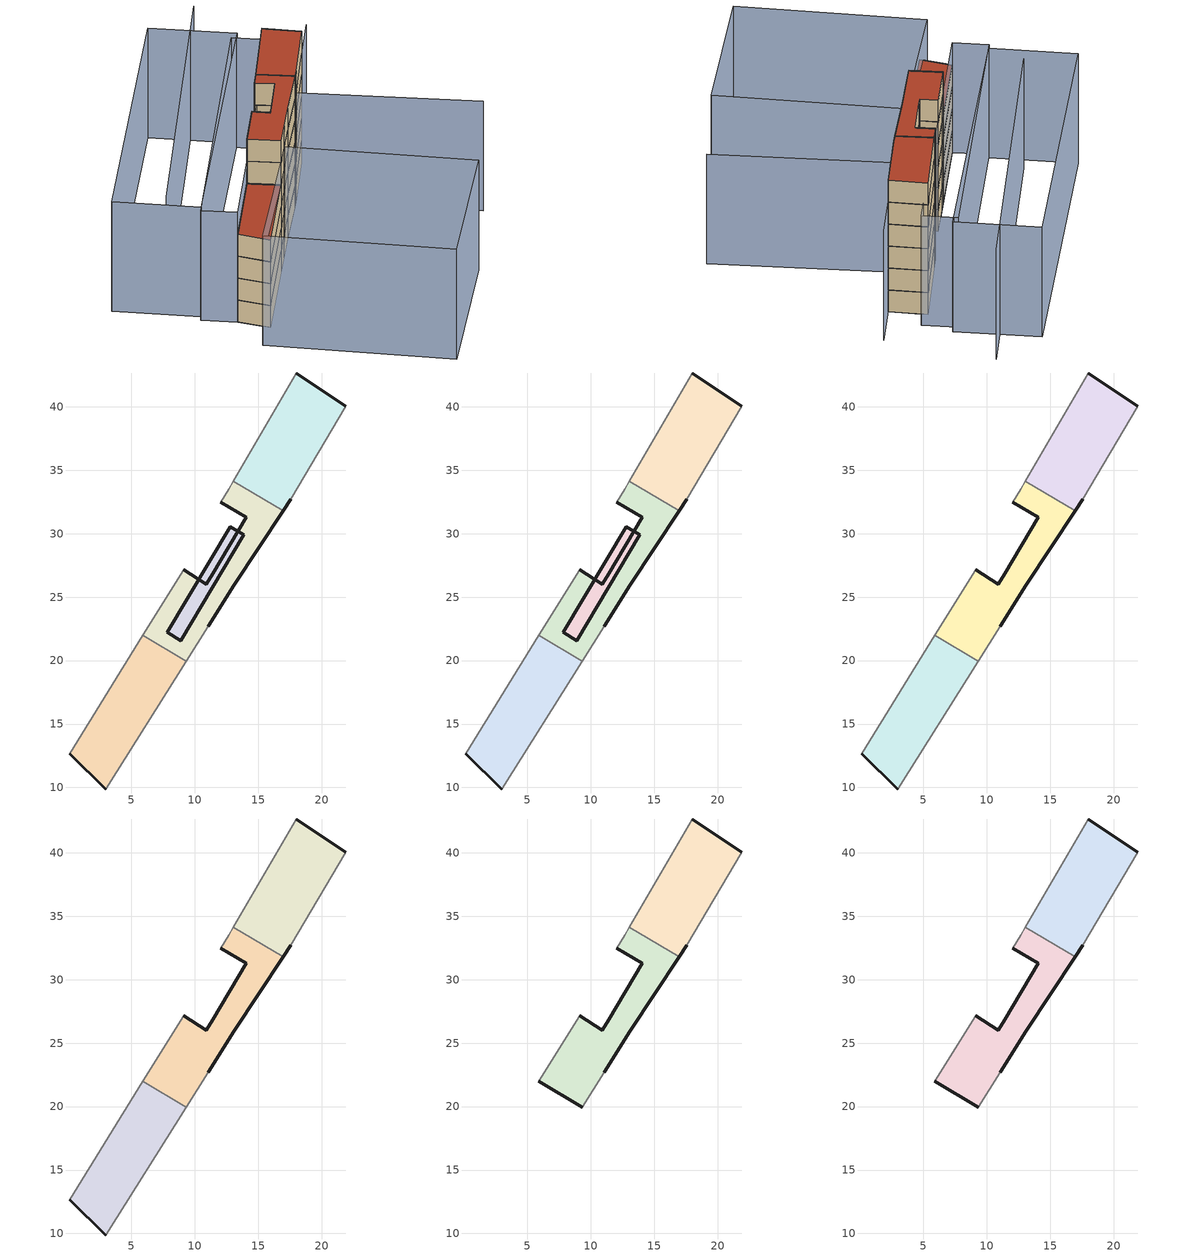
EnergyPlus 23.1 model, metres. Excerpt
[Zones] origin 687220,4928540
e83cf6e7be845eeb_F0_dwelling_0
 floor ground (EU_floor_Construction): 17.56,32.72 21.93,40.07 18.02,42.67 13.06,34.16 16.97,31.83 z0
 wall outside (EU_wall_Construction): 17.56,32.72 16.97,31.83 / 18.02,42.67 21.93,40.07 z0:3
 wall adiabatic (EU_wall_Construction): 21.93,40.07 17.56,32.72 / 13.06,34.16 18.02,42.67 z0:3
 wall to e83cf6e7be845eeb_F0_dwelling_1 (EU_wall_Construction): 16.97,31.83 13.06,34.16 z0:3
e83cf6e7be845eeb_F0_dwelling_1
 floor ground (EU_floor_Construction): 11.07,22.7 13.12,25.97 16.97,31.83 13.06,34.16 12.68,33.5 12.07,32.49 14.07,31.29 11.43,26.87 10.93,26.04 9.12,27.17 5.92,22.01 9.35,19.96 z0
 wall outside (EU_wall_Construction): 16.97,31.83 13.12,25.97 11.07,22.7 / 9.12,27.17 10.93,26.04 11.43,26.87 14.07,31.29 12.07,32.49 z0:3
 wall adiabatic (EU_wall_Construction): 12.07,32.49 12.68,33.5 13.06,34.16 / 11.07,22.7 9.35,19.96 / 5.92,22.01 9.12,27.17 z0:3
 wall to e83cf6e7be845eeb_F0_dwelling_2 (EU_wall_Construction): 9.35,19.96 5.92,22.01 z0:3
e83cf6e7be845eeb_F0_dwelling_2
 floor ground (EU_floor_Construction): 2.99,9.88 9.35,19.96 5.92,22.01 0.13,12.66 z0
 wall outside (EU_wall_Construction): 2.99,9.88 0.13,12.66 z0:3
 wall adiabatic (EU_wall_Construction): 0.13,12.66 5.92,22.01 / 9.35,19.96 2.99,9.88 z0:3
e83cf6e7be845eeb_F4_circulation
 floor ground (EU_floor_Construction): 8.92,21.57 13.89,29.91 12.8,30.56 7.83,22.22 z0
 wall outside (EU_wall_Construction): 12.8,30.56 13.89,29.91 8.92,21.57 7.83,22.22 12.8,30.56 z0:3
e83cf6e7be845eeb_F1_dwelling_0
 floor to e83cf6e7be845eeb_F0_dwelling_0 (EU_floor_Construction): 17.56,32.72 21.93,40.07 18.02,42.67 13.06,34.16 16.97,31.83 z3
 wall outside (EU_wall_Construction): 17.56,32.72 16.97,31.83 / 18.02,42.67 21.93,40.07 z3:6
 wall adiabatic (EU_wall_Construction): 21.93,40.07 17.56,32.72 / 13.06,34.16 18.02,42.67 z3:6
 wall to e83cf6e7be845eeb_F1_dwelling_1 (EU_wall_Construction): 16.97,31.83 13.06,34.16 z3:6
e83cf6e7be845eeb_F1_dwelling_1
 floor to e83cf6e7be845eeb_F0_dwelling_1 (EU_floor_Construction): 11.07,22.7 13.12,25.97 16.97,31.83 13.06,34.16 12.68,33.5 12.07,32.49 14.07,31.29 11.43,26.87 10.93,26.04 9.12,27.17 5.92,22.01 9.35,19.96 z3
 wall outside (EU_wall_Construction): 16.97,31.83 13.12,25.97 11.07,22.7 / 9.12,27.17 10.93,26.04 11.43,26.87 14.07,31.29 12.07,32.49 z3:6
 wall adiabatic (EU_wall_Construction): 12.07,32.49 12.68,33.5 13.06,34.16 / 11.07,22.7 9.35,19.96 / 5.92,22.01 9.12,27.17 z3:6
 wall to e83cf6e7be845eeb_F1_dwelling_2 (EU_wall_Construction): 9.35,19.96 5.92,22.01 z3:6
e83cf6e7be845eeb_F1_dwelling_2
 floor to e83cf6e7be845eeb_F0_dwelling_2 (EU_floor_Construction): 2.99,9.88 9.35,19.96 5.92,22.01 0.13,12.66 z3
 wall outside (EU_wall_Construction): 2.99,9.88 0.13,12.66 z3:6
 wall adiabatic (EU_wall_Construction): 0.13,12.66 5.92,22.01 / 9.35,19.96 2.99,9.88 z3:6
e83cf6e7be845eeb_F5_circulation
 floor to e83cf6e7be845eeb_F4_circulation (EU_floor_Construction): 8.92,21.57 13.89,29.91 12.8,30.56 7.83,22.22 z3
 wall outside (EU_wall_Construction): 12.8,30.56 13.89,29.91 8.92,21.57 7.83,22.22 12.8,30.56 z3:6
 roof outside (EU_roof_Construction): 13.89,29.91 8.92,21.57 7.83,22.22 12.8,30.56 z6
e83cf6e7be845eeb_F2_dwelling_0
 floor to e83cf6e7be845eeb_F1_dwelling_0 (EU_floor_Construction): 17.56,32.72 21.93,40.07 18.02,42.67 13.06,34.16 16.97,31.83 z6
 wall outside (EU_wall_Construction): 17.56,32.72 16.97,31.83 / 18.02,42.67 21.93,40.07 z6:9
 wall adiabatic (EU_wall_Construction): 21.93,40.07 17.56,32.72 / 13.06,34.16 18.02,42.67 z6:9
 wall to e83cf6e7be845eeb_F2_dwelling_1 (EU_wall_Construction): 16.97,31.83 13.06,34.16 z6:9
e83cf6e7be845eeb_F2_dwelling_1
 floor to e83cf6e7be845eeb_F1_dwelling_1 (EU_floor_Construction): 11.07,22.7 13.12,25.97 16.97,31.83 13.06,34.16 12.68,33.5 12.07,32.49 14.07,31.29 11.43,26.87 10.93,26.04 9.12,27.17 5.92,22.01 9.35,19.96 z6
 wall outside (EU_wall_Construction): 16.97,31.83 13.12,25.97 11.07,22.7 / 9.12,27.17 10.93,26.04 11.43,26.87 14.07,31.29 12.07,32.49 z6:9
 wall adiabatic (EU_wall_Construction): 12.07,32.49 12.68,33.5 13.06,34.16 / 11.07,22.7 9.35,19.96 / 5.92,22.01 9.12,27.17 z6:9
 wall to e83cf6e7be845eeb_F2_dwelling_2 (EU_wall_Construction): 9.35,19.96 5.92,22.01 z6:9
e83cf6e7be845eeb_F2_dwelling_2
 floor to e83cf6e7be845eeb_F1_dwelling_2 (EU_floor_Construction): 2.99,9.88 9.35,19.96 5.92,22.01 0.13,12.66 z6
 wall outside (EU_wall_Construction): 2.99,9.88 0.13,12.66 z6:9
 wall adiabatic (EU_wall_Construction): 0.13,12.66 5.92,22.01 / 9.35,19.96 2.99,9.88 z6:9
e83cf6e7be845eeb_F3_dwelling_0
 floor to e83cf6e7be845eeb_F2_dwelling_0 (EU_floor_Construction): 17.56,32.72 21.93,40.07 18.02,42.67 13.06,34.16 16.97,31.83 z9
 wall outside (EU_wall_Construction): 17.56,32.72 16.97,31.83 / 18.02,42.67 21.93,40.07 z9:12
 wall adiabatic (EU_wall_Construction): 21.93,40.07 17.56,32.72 / 13.06,34.16 18.02,42.67 z9:12
 wall to e83cf6e7be845eeb_F3_dwelling_1 (EU_wall_Construction): 16.97,31.83 13.06,34.16 z9:12
e83cf6e7be845eeb_F3_dwelling_1
 floor to e83cf6e7be845eeb_F2_dwelling_1 (EU_floor_Construction): 11.07,22.7 13.12,25.97 16.97,31.83 13.06,34.16 12.68,33.5 12.07,32.49 14.07,31.29 11.43,26.87 10.93,26.04 9.12,27.17 5.92,22.01 9.35,19.96 z9
 wall outside (EU_wall_Construction): 16.97,31.83 13.12,25.97 11.07,22.7 / 9.12,27.17 10.93,26.04 11.43,26.87 14.07,31.29 12.07,32.49 z9:12
 wall adiabatic (EU_wall_Construction): 12.07,32.49 12.68,33.5 13.06,34.16 / 11.07,22.7 9.35,19.96 / 5.92,22.01 9.12,27.17 z9:12
 wall to e83cf6e7be845eeb_F3_dwelling_2 (EU_wall_Construction): 9.35,19.96 5.92,22.01 z9:12
e83cf6e7be845eeb_F3_dwelling_2
 floor to e83cf6e7be845eeb_F2_dwelling_2 (EU_floor_Construction): 2.99,9.88 9.35,19.96 5.92,22.01 0.13,12.66 z9
 wall outside (EU_wall_Construction): 2.99,9.88 0.13,12.66 z9:12
 wall adiabatic (EU_wall_Construction): 0.13,12.66 5.92,22.01 / 9.35,19.96 2.99,9.88 z9:12
 roof outside (EU_roof_Construction): 9.35,19.96 2.99,9.88 0.13,12.66 5.92,22.01 z12
e83cf6e7be845eeb_F4_dwelling_0
 floor to e83cf6e7be845eeb_F3_dwelling_0 (EU_floor_Construction): 17.56,32.72 21.93,40.07 18.02,42.67 13.06,34.16 16.97,31.83 z12
 wall outside (EU_wall_Construction): 17.56,32.72 16.97,31.83 / 18.02,42.67 21.93,40.07 z12:15
 wall adiabatic (EU_wall_Construction): 21.93,40.07 17.56,32.72 / 13.06,34.16 18.02,42.67 z12:15
 wall to e83cf6e7be845eeb_F4_dwelling_1 (EU_wall_Construction): 16.97,31.83 13.06,34.16 z12:15
e83cf6e7be845eeb_F4_dwelling_1
 floor to e83cf6e7be845eeb_F3_dwelling_1 (EU_floor_Construction): 11.07,22.7 13.12,25.97 16.97,31.83 13.06,34.16 12.68,33.5 12.07,32.49 14.07,31.29 11.43,26.87 10.93,26.04 9.12,27.17 5.92,22.01 9.35,19.96 z12
 wall outside (EU_wall_Construction): 16.97,31.83 13.12,25.97 11.07,22.7 / 9.35,19.96 5.92,22.01 / 9.12,27.17 10.93,26.04 11.43,26.87 14.07,31.29 12.07,32.49 z12:15
 wall adiabatic (EU_wall_Construction): 12.07,32.49 12.68,33.5 13.06,34.16 / 11.07,22.7 9.35,19.96 / 5.92,22.01 9.12,27.17 z12:15
e83cf6e7be845eeb_F5_dwelling_0
 floor to e83cf6e7be845eeb_F4_dwelling_0 (EU_floor_Construction): 17.56,32.72 21.93,40.07 18.02,42.67 13.06,34.16 16.97,31.83 z15
 wall outside (EU_wall_Construction): 17.56,32.72 16.97,31.83 / 18.02,42.67 21.93,40.07 z15:18
 wall adiabatic (EU_wall_Construction): 21.93,40.07 17.56,32.72 / 13.06,34.16 18.02,42.67 z15:18
 wall to e83cf6e7be845eeb_F5_dwelling_1 (EU_wall_Construction): 16.97,31.83 13.06,34.16 z15:18
 roof outside (EU_roof_Construction): 21.93,40.07 17.56,32.72 16.97,31.83 13.06,34.16 18.02,42.67 z18
e83cf6e7be845eeb_F5_dwelling_1
 floor to e83cf6e7be845eeb_F4_dwelling_1 (EU_floor_Construction): 11.07,22.7 13.12,25.97 16.97,31.83 13.06,34.16 12.68,33.5 12.07,32.49 14.07,31.29 11.43,26.87 10.93,26.04 9.12,27.17 5.92,22.01 9.35,19.96 z15
 wall outside (EU_wall_Construction): 16.97,31.83 13.12,25.97 11.07,22.7 / 9.35,19.96 5.92,22.01 / 9.12,27.17 10.93,26.04 11.43,26.87 14.07,31.29 12.07,32.49 z15:18
 wall adiabatic (EU_wall_Construction): 12.07,32.49 12.68,33.5 13.06,34.16 / 11.07,22.7 9.35,19.96 / 5.92,22.01 9.12,27.17 z15:18
 roof outside (EU_roof_Construction): 16.97,31.83 13.12,25.97 11.07,22.7 9.35,19.96 5.92,22.01 9.12,27.17 10.93,26.04 11.43,26.87 14.07,31.29 12.07,32.49 12.68,33.5 13.06,34.16 z18
shading: 15.22,54.65 -5.75,19.36 / 36.08,21.56 17.51,32.75 / 17.51,32.75 25.1,45.32 / 19.76,44.36 0.13,12.66 / 0.13,12.66 -3.53,14.92 / -3.53,14.92 16.1,46.62 / 16.1,46.62 19.76,44.36 / 29.99,10.39 19.26,-5.64 / 19.26,-5.64 0.5,6.93 / 0.5,6.93 11.24,22.95 / 11.24,22.95 29.99,10.39 / 17.1,47.17 -3.13,15.57 / -3.13,15.57 -11.87,21.16 / -11.87,21.16 8.36,52.77 / 8.36,52.77 17.1,47.17 z0:15
[Building]
EU S2 Campaign: North Axis=0; Terrain=City; Solar Distribution=FullExterior
[Site:Location]
Bologna: Latitude=44.5; Longitude=11.25; Time Zone=1; Elevation=37
[SizingPeriod:WeatherFileDays]
AnnualSizingPeriod: Begin Month=1; Begin Day of Month=1; End Month=12; End Day of Month=31; Day of Week for Start Day=Monday; Use Weather File Daylight Saving Period=No; Use Weather File Rain and Snow Indicators=No
[MATERIAL]
EU_InternalMass_Material: Roughness=MediumRough; Thickness=0.1; Conductivity=1; Density=1800; Specific Heat=900; Thermal Absorptance=0.9; Solar Absorptance=0.7; Visible Absorptance=0.7
[MATERIAL:NOMASS] Roughness=MediumRough; Thermal Absorptance=0.9; Solar Absorptance=0.7; Visible Absorptance=0.7
Name | Thermal Resistance
EU_wall_NoMass | 0.905828
EU_roof_NoMass | 0.37593
EU_floor_NoMass | 0.67114
[CONSTRUCTION]
EU_wall_Construction: EU_wall_NoMass
EU_roof_Construction: EU_roof_NoMass
EU_floor_Construction: EU_floor_NoMass
EU_InternalMass_Construction: EU_InternalMass_Material
[ZONE] Type=1; Multiplier=1; Ceiling Height=autocalculate; Floor Area=autocalculate; Part of Total Floor Area=Yes
Name | Volume
e83cf6e7be845eeb_F0_dwelling_0; e83cf6e7be845eeb_F1_dwelling_0; e83cf6e7be845eeb_F2_dwelling_0; e83cf6e7be845eeb_F3_dwelling_0; e83cf6e7be845eeb_F4_dwelling_0; e83cf6e7be845eeb_F5_dwelling_0 | 135.639
e83cf6e7be845eeb_F0_dwelling_1; e83cf6e7be845eeb_F1_dwelling_1; e83cf6e7be845eeb_F2_dwelling_1; e83cf6e7be845eeb_F3_dwelling_1; e83cf6e7be845eeb_F4_dwelling_1; e83cf6e7be845eeb_F5_dwelling_1 | 135.632
e83cf6e7be845eeb_F0_dwelling_2; e83cf6e7be845eeb_F1_dwelling_2; e83cf6e7be845eeb_F2_dwelling_2; e83cf6e7be845eeb_F3_dwelling_2 | 135.633
e83cf6e7be845eeb_F4_circulation; e83cf6e7be845eeb_F5_circulation | 37.0225
[INTERNALMASS] Construction=EU_InternalMass_Construction
Name | Zone or ZoneList | Surface Area
e83cf6e7be845eeb_F0_dwelling_0_EU_InternalMass | e83cf6e7be845eeb_F0_dwelling_0 | 45.2138
e83cf6e7be845eeb_F0_dwelling_1_EU_InternalMass | e83cf6e7be845eeb_F0_dwelling_1 | 45.2138
e83cf6e7be845eeb_F0_dwelling_2_EU_InternalMass | e83cf6e7be845eeb_F0_dwelling_2 | 45.2138
e83cf6e7be845eeb_F1_dwelling_0_EU_InternalMass | e83cf6e7be845eeb_F1_dwelling_0 | 45.2138
e83cf6e7be845eeb_F1_dwelling_1_EU_InternalMass | e83cf6e7be845eeb_F1_dwelling_1 | 45.2138
e83cf6e7be845eeb_F1_dwelling_2_EU_InternalMass | e83cf6e7be845eeb_F1_dwelling_2 | 45.2138
e83cf6e7be845eeb_F2_dwelling_0_EU_InternalMass | e83cf6e7be845eeb_F2_dwelling_0 | 45.2138
e83cf6e7be845eeb_F2_dwelling_1_EU_InternalMass | e83cf6e7be845eeb_F2_dwelling_1 | 45.2138
e83cf6e7be845eeb_F2_dwelling_2_EU_InternalMass | e83cf6e7be845eeb_F2_dwelling_2 | 45.2138
e83cf6e7be845eeb_F3_dwelling_0_EU_InternalMass | e83cf6e7be845eeb_F3_dwelling_0 | 45.2138
e83cf6e7be845eeb_F3_dwelling_1_EU_InternalMass | e83cf6e7be845eeb_F3_dwelling_1 | 45.2138
e83cf6e7be845eeb_F3_dwelling_2_EU_InternalMass | e83cf6e7be845eeb_F3_dwelling_2 | 45.2138
e83cf6e7be845eeb_F4_dwelling_0_EU_InternalMass | e83cf6e7be845eeb_F4_dwelling_0 | 62.4105
e83cf6e7be845eeb_F4_dwelling_1_EU_InternalMass | e83cf6e7be845eeb_F4_dwelling_1 | 62.4105
e83cf6e7be845eeb_F5_dwelling_0_EU_InternalMass | e83cf6e7be845eeb_F5_dwelling_0 | 62.4105
e83cf6e7be845eeb_F5_dwelling_1_EU_InternalMass | e83cf6e7be845eeb_F5_dwelling_1 | 62.4105
[OTHEREQUIPMENT] Fuel Type=Electricity; Design Level Calculation Method=Watts/Area; Power per Zone Floor Area=1; Fraction Latent=0; Fraction Radiant=0; Fraction Lost=0; Carbon Dioxide Generation Rate=0; EndUse Subcategory=EU_Step8_InternalGains
Name | Zone or ZoneList or Space or SpaceList | Schedule
EU_Step8_InternalGain_e83cf6e7be845eeb_F0_dwelling_0_f000 | e83cf6e7be845eeb_F0_dwelling_0 | EU_Step8_GainSchedule_e83cf6e7be845eeb_F0_dwelling_0_f000
EU_Step8_InternalGain_e83cf6e7be845eeb_F0_dwelling_1_f000 | e83cf6e7be845eeb_F0_dwelling_1 | EU_Step8_GainSchedule_e83cf6e7be845eeb_F0_dwelling_1_f000
EU_Step8_InternalGain_e83cf6e7be845eeb_F0_dwelling_2_f000 | e83cf6e7be845eeb_F0_dwelling_2 | EU_Step8_GainSchedule_e83cf6e7be845eeb_F0_dwelling_2_f000
EU_Step8_InternalGain_e83cf6e7be845eeb_F1_dwelling_0_f000 | e83cf6e7be845eeb_F1_dwelling_0 | EU_Step8_GainSchedule_e83cf6e7be845eeb_F1_dwelling_0_f000
EU_Step8_InternalGain_e83cf6e7be845eeb_F1_dwelling_1_f000 | e83cf6e7be845eeb_F1_dwelling_1 | EU_Step8_GainSchedule_e83cf6e7be845eeb_F1_dwelling_1_f000
EU_Step8_InternalGain_e83cf6e7be845eeb_F1_dwelling_2_f000 | e83cf6e7be845eeb_F1_dwelling_2 | EU_Step8_GainSchedule_e83cf6e7be845eeb_F1_dwelling_2_f000
EU_Step8_InternalGain_e83cf6e7be845eeb_F2_dwelling_0_f000 | e83cf6e7be845eeb_F2_dwelling_0 | EU_Step8_GainSchedule_e83cf6e7be845eeb_F2_dwelling_0_f000
EU_Step8_InternalGain_e83cf6e7be845eeb_F2_dwelling_1_f000 | e83cf6e7be845eeb_F2_dwelling_1 | EU_Step8_GainSchedule_e83cf6e7be845eeb_F2_dwelling_1_f000
EU_Step8_InternalGain_e83cf6e7be845eeb_F2_dwelling_2_f000 | e83cf6e7be845eeb_F2_dwelling_2 | EU_Step8_GainSchedule_e83cf6e7be845eeb_F2_dwelling_2_f000
EU_Step8_InternalGain_e83cf6e7be845eeb_F3_dwelling_0_f000 | e83cf6e7be845eeb_F3_dwelling_0 | EU_Step8_GainSchedule_e83cf6e7be845eeb_F3_dwelling_0_f000
EU_Step8_InternalGain_e83cf6e7be845eeb_F3_dwelling_1_f000 | e83cf6e7be845eeb_F3_dwelling_1 | EU_Step8_GainSchedule_e83cf6e7be845eeb_F3_dwelling_1_f000
EU_Step8_InternalGain_e83cf6e7be845eeb_F3_dwelling_2_f000 | e83cf6e7be845eeb_F3_dwelling_2 | EU_Step8_GainSchedule_e83cf6e7be845eeb_F3_dwelling_2_f000
EU_Step8_InternalGain_e83cf6e7be845eeb_F4_dwelling_0_f000 | e83cf6e7be845eeb_F4_dwelling_0 | EU_Step8_GainSchedule_e83cf6e7be845eeb_F4_dwelling_0_f000
EU_Step8_InternalGain_e83cf6e7be845eeb_F4_dwelling_1_f000 | e83cf6e7be845eeb_F4_dwelling_1 | EU_Step8_GainSchedule_e83cf6e7be845eeb_F4_dwelling_1_f000
EU_Step8_InternalGain_e83cf6e7be845eeb_F5_dwelling_0_f000 | e83cf6e7be845eeb_F5_dwelling_0 | EU_Step8_GainSchedule_e83cf6e7be845eeb_F5_dwelling_0_f000
EU_Step8_InternalGain_e83cf6e7be845eeb_F5_dwelling_1_f000 | e83cf6e7be845eeb_F5_dwelling_1 | EU_Step8_GainSchedule_e83cf6e7be845eeb_F5_dwelling_1_f000
[ZONEINFILTRATION:DESIGNFLOWRATE] Schedule=EU_AlwaysOn; Design Flow Rate Calculation Method=Flow/Area; Flow Rate per Floor Area=0.0005; Constant Term Coefficient=1; Temperature Term Coefficient=0; Velocity Term Coefficient=0; Velocity Squared Term Coefficient=0
Name | Zone or ZoneList or Space or SpaceList
EU_Circulation_Infiltration_e83cf6e7be845eeb_F4_circulation | e83cf6e7be845eeb_F4_circulation
EU_Circulation_Infiltration_e83cf6e7be845eeb_F5_circulation | e83cf6e7be845eeb_F5_circulation
[ZONEVENTILATION:DESIGNFLOWRATE] Schedule=EU_AlwaysOn; Design Flow Rate Calculation Method=AirChanges/Hour; Air Changes per Hour=0.73129; Ventilation Type=Natural; Fan Pressure Rise=0; Fan Total Efficiency=1; Constant Term Coefficient=1; Temperature Term Coefficient=0; Velocity Term Coefficient=0; Velocity Squared Term Coefficient=0; Minimum Indoor Temperature=-100; Maximum Indoor Temperature=100; Delta Temperature=-100; Minimum Outdoor Temperature=-100; Maximum Outdoor Temperature=100; Maximum Wind Speed=40
Name | Zone or ZoneList or Space or SpaceList
EU_ConstantAir_e83cf6e7be845eeb_F0_dwelling_0 | e83cf6e7be845eeb_F0_dwelling_0
EU_ConstantAir_e83cf6e7be845eeb_F0_dwelling_1 | e83cf6e7be845eeb_F0_dwelling_1
EU_ConstantAir_e83cf6e7be845eeb_F0_dwelling_2 | e83cf6e7be845eeb_F0_dwelling_2
EU_ConstantAir_e83cf6e7be845eeb_F1_dwelling_0 | e83cf6e7be845eeb_F1_dwelling_0
EU_ConstantAir_e83cf6e7be845eeb_F1_dwelling_1 | e83cf6e7be845eeb_F1_dwelling_1
EU_ConstantAir_e83cf6e7be845eeb_F1_dwelling_2 | e83cf6e7be845eeb_F1_dwelling_2
EU_ConstantAir_e83cf6e7be845eeb_F2_dwelling_0 | e83cf6e7be845eeb_F2_dwelling_0
EU_ConstantAir_e83cf6e7be845eeb_F2_dwelling_1 | e83cf6e7be845eeb_F2_dwelling_1
EU_ConstantAir_e83cf6e7be845eeb_F2_dwelling_2 | e83cf6e7be845eeb_F2_dwelling_2
EU_ConstantAir_e83cf6e7be845eeb_F3_dwelling_0 | e83cf6e7be845eeb_F3_dwelling_0
EU_ConstantAir_e83cf6e7be845eeb_F3_dwelling_1 | e83cf6e7be845eeb_F3_dwelling_1
EU_ConstantAir_e83cf6e7be845eeb_F3_dwelling_2 | e83cf6e7be845eeb_F3_dwelling_2
EU_ConstantAir_e83cf6e7be845eeb_F4_dwelling_0 | e83cf6e7be845eeb_F4_dwelling_0
EU_ConstantAir_e83cf6e7be845eeb_F4_dwelling_1 | e83cf6e7be845eeb_F4_dwelling_1
EU_ConstantAir_e83cf6e7be845eeb_F5_dwelling_0 | e83cf6e7be845eeb_F5_dwelling_0
EU_ConstantAir_e83cf6e7be845eeb_F5_dwelling_1 | e83cf6e7be845eeb_F5_dwelling_1
[HVACTEMPLATE:THERMOSTAT] Constant Heating Setpoint=20; Constant Cooling Setpoint=50
EU_HeatOnly_e83cf6e7be845eeb_F0_dwelling_0; EU_HeatOnly_e83cf6e7be845eeb_F0_dwelling_1; EU_HeatOnly_e83cf6e7be845eeb_F0_dwelling_2; EU_HeatOnly_e83cf6e7be845eeb_F1_dwelling_0; EU_HeatOnly_e83cf6e7be845eeb_F1_dwelling_1; EU_HeatOnly_e83cf6e7be845eeb_F1_dwelling_2; EU_HeatOnly_e83cf6e7be845eeb_F2_dwelling_0; EU_HeatOnly_e83cf6e7be845eeb_F2_dwelling_1; EU_HeatOnly_e83cf6e7be845eeb_F2_dwelling_2; EU_HeatOnly_e83cf6e7be845eeb_F3_dwelling_0; EU_HeatOnly_e83cf6e7be845eeb_F3_dwelling_1; EU_HeatOnly_e83cf6e7be845eeb_F3_dwelling_2; EU_HeatOnly_e83cf6e7be845eeb_F4_dwelling_0; EU_HeatOnly_e83cf6e7be845eeb_F4_dwelling_1; EU_HeatOnly_e83cf6e7be845eeb_F5_dwelling_0; EU_HeatOnly_e83cf6e7be845eeb_F5_dwelling_1
[HVACTEMPLATE:ZONE:IDEALLOADSAIRSYSTEM] System Availability Schedule=EU_AlwaysOn; Maximum Heating Supply Air Temperature=50; Minimum Cooling Supply Air Temperature=13; Maximum Heating Supply Air Humidity Ratio=0.0156; Minimum Cooling Supply Air Humidity Ratio=0.0077; Heating Limit=NoLimit; Cooling Limit=NoLimit; Heating Availability Schedule=EU_AlwaysOn; Cooling Availability Schedule=EU_CoolingOff; Dehumidification Control Type=ConstantSensibleHeatRatio; Cooling Sensible Heat Ratio=0.7; Dehumidification Setpoint=60; Humidification Control Type=None; Humidification Setpoint=30; Outdoor Air Method=None; Outdoor Air Flow Rate per Person=0.00944; Outdoor Air Flow Rate per Zone Floor Area=0; Outdoor Air Flow Rate per Zone=0; Demand Controlled Ventilation Type=None; Outdoor Air Economizer Type=NoEconomizer; Heat Recovery Type=None; Sensible Heat Recovery Effectiveness=0.7; Latent Heat Recovery Effectiveness=0.65
Name | Template Thermostat
e83cf6e7be845eeb_F0_dwelling_0 | EU_HeatOnly_e83cf6e7be845eeb_F0_dwelling_0
e83cf6e7be845eeb_F0_dwelling_1 | EU_HeatOnly_e83cf6e7be845eeb_F0_dwelling_1
e83cf6e7be845eeb_F0_dwelling_2 | EU_HeatOnly_e83cf6e7be845eeb_F0_dwelling_2
e83cf6e7be845eeb_F1_dwelling_0 | EU_HeatOnly_e83cf6e7be845eeb_F1_dwelling_0
e83cf6e7be845eeb_F1_dwelling_1 | EU_HeatOnly_e83cf6e7be845eeb_F1_dwelling_1
e83cf6e7be845eeb_F1_dwelling_2 | EU_HeatOnly_e83cf6e7be845eeb_F1_dwelling_2
e83cf6e7be845eeb_F2_dwelling_0 | EU_HeatOnly_e83cf6e7be845eeb_F2_dwelling_0
e83cf6e7be845eeb_F2_dwelling_1 | EU_HeatOnly_e83cf6e7be845eeb_F2_dwelling_1
e83cf6e7be845eeb_F2_dwelling_2 | EU_HeatOnly_e83cf6e7be845eeb_F2_dwelling_2
e83cf6e7be845eeb_F3_dwelling_0 | EU_HeatOnly_e83cf6e7be845eeb_F3_dwelling_0
e83cf6e7be845eeb_F3_dwelling_1 | EU_HeatOnly_e83cf6e7be845eeb_F3_dwelling_1
e83cf6e7be845eeb_F3_dwelling_2 | EU_HeatOnly_e83cf6e7be845eeb_F3_dwelling_2
e83cf6e7be845eeb_F4_dwelling_0 | EU_HeatOnly_e83cf6e7be845eeb_F4_dwelling_0
e83cf6e7be845eeb_F4_dwelling_1 | EU_HeatOnly_e83cf6e7be845eeb_F4_dwelling_1
e83cf6e7be845eeb_F5_dwelling_0 | EU_HeatOnly_e83cf6e7be845eeb_F5_dwelling_0
e83cf6e7be845eeb_F5_dwelling_1 | EU_HeatOnly_e83cf6e7be845eeb_F5_dwelling_1
[SIZING:ZONE] Zone Cooling Design Supply Air Temperature Input Method=SupplyAirTemperature; Zone Cooling Design Supply Air Temperature=13; Zone Heating Design Supply Air Temperature Input Method=SupplyAirTemperature; Zone Heating Design Supply Air Temperature=50; Zone Cooling Design Supply Air Humidity Ratio=0.008; Zone Heating Design Supply Air Humidity Ratio=0.008; Cooling Design Air Flow Method=DesignDay; Cooling Design Air Flow Rate=0; Cooling Minimum Air Flow per Zone Floor Area=0.000762; Cooling Minimum Air Flow=0; Cooling Minimum Air Flow Fraction=0.2; Heating Design Air Flow Method=DesignDay; Heating Design Air Flow Rate=0; Heating Maximum Air Flow per Zone Floor Area=0.002032; Heating Maximum Air Flow=0.141576; Heating Maximum Air Flow Fraction=0.3; Account for Dedicated Outdoor Air System=No; Dedicated Outdoor Air System Control Strategy=NeutralSupplyAir; Dedicated Outdoor Air Low Setpoint Temperature for Design=autosize; Dedicated Outdoor Air High Setpoint Temperature for Design=autosize; Zone Load Sizing Method=Sensible Load Only No Latent Load; Zone Latent Cooling Design Supply Air Humidity Ratio Input Method=HumidityRatioDifference; Zone Cooling Design Supply Air Humidity Ratio Difference=0.005; Zone Latent Heating Design Supply Air Humidity Ratio Input Method=HumidityRatioDifference; Zone Humidification Design Supply Air Humidity Ratio Difference=0.005
e83cf6e7be845eeb_F0_dwelling_0; e83cf6e7be845eeb_F0_dwelling_1; e83cf6e7be845eeb_F0_dwelling_2; e83cf6e7be845eeb_F1_dwelling_0; e83cf6e7be845eeb_F1_dwelling_1; e83cf6e7be845eeb_F1_dwelling_2; e83cf6e7be845eeb_F2_dwelling_0; e83cf6e7be845eeb_F2_dwelling_1; e83cf6e7be845eeb_F2_dwelling_2; e83cf6e7be845eeb_F3_dwelling_0; e83cf6e7be845eeb_F3_dwelling_1; e83cf6e7be845eeb_F3_dwelling_2; e83cf6e7be845eeb_F4_dwelling_0; e83cf6e7be845eeb_F4_dwelling_1; e83cf6e7be845eeb_F5_dwelling_0; e83cf6e7be845eeb_F5_dwelling_1
[SCHEDULE:CONSTANT]
Name | Hourly Value
EU_AlwaysOn | 1
EU_CoolingOff | 0
[SCHEDULE:FILE] Column Number=1; Rows to Skip at Top=0; Number of Hours of Data=8760; Column Separator=Comma; Interpolate to Timestep=No; Minutes per Item=60; Adjust Schedule for Daylight Savings=Yes
Name | File
EU_Step8_GainSchedule_e83cf6e7be845eeb_F0_dwelling_0_f000 | ../../schedules/e83cf6e7be845eeb/e83cf6e7be845eeb_F0_dwelling_0_f000_gain.csv
EU_Step8_GainSchedule_e83cf6e7be845eeb_F0_dwelling_1_f000 | ../../schedules/e83cf6e7be845eeb/e83cf6e7be845eeb_F0_dwelling_1_f000_gain.csv
EU_Step8_GainSchedule_e83cf6e7be845eeb_F0_dwelling_2_f000 | ../../schedules/e83cf6e7be845eeb/e83cf6e7be845eeb_F0_dwelling_2_f000_gain.csv
EU_Step8_GainSchedule_e83cf6e7be845eeb_F1_dwelling_0_f000 | ../../schedules/e83cf6e7be845eeb/e83cf6e7be845eeb_F1_dwelling_0_f000_gain.csv
EU_Step8_GainSchedule_e83cf6e7be845eeb_F1_dwelling_1_f000 | ../../schedules/e83cf6e7be845eeb/e83cf6e7be845eeb_F1_dwelling_1_f000_gain.csv
EU_Step8_GainSchedule_e83cf6e7be845eeb_F1_dwelling_2_f000 | ../../schedules/e83cf6e7be845eeb/e83cf6e7be845eeb_F1_dwelling_2_f000_gain.csv
EU_Step8_GainSchedule_e83cf6e7be845eeb_F2_dwelling_0_f000 | ../../schedules/e83cf6e7be845eeb/e83cf6e7be845eeb_F2_dwelling_0_f000_gain.csv
EU_Step8_GainSchedule_e83cf6e7be845eeb_F2_dwelling_1_f000 | ../../schedules/e83cf6e7be845eeb/e83cf6e7be845eeb_F2_dwelling_1_f000_gain.csv
EU_Step8_GainSchedule_e83cf6e7be845eeb_F2_dwelling_2_f000 | ../../schedules/e83cf6e7be845eeb/e83cf6e7be845eeb_F2_dwelling_2_f000_gain.csv
EU_Step8_GainSchedule_e83cf6e7be845eeb_F3_dwelling_0_f000 | ../../schedules/e83cf6e7be845eeb/e83cf6e7be845eeb_F3_dwelling_0_f000_gain.csv
EU_Step8_GainSchedule_e83cf6e7be845eeb_F3_dwelling_1_f000 | ../../schedules/e83cf6e7be845eeb/e83cf6e7be845eeb_F3_dwelling_1_f000_gain.csv
EU_Step8_GainSchedule_e83cf6e7be845eeb_F3_dwelling_2_f000 | ../../schedules/e83cf6e7be845eeb/e83cf6e7be845eeb_F3_dwelling_2_f000_gain.csv
EU_Step8_GainSchedule_e83cf6e7be845eeb_F4_dwelling_0_f000 | ../../schedules/e83cf6e7be845eeb/e83cf6e7be845eeb_F4_dwelling_0_f000_gain.csv
EU_Step8_GainSchedule_e83cf6e7be845eeb_F4_dwelling_1_f000 | ../../schedules/e83cf6e7be845eeb/e83cf6e7be845eeb_F4_dwelling_1_f000_gain.csv
EU_Step8_GainSchedule_e83cf6e7be845eeb_F5_dwelling_0_f000 | ../../schedules/e83cf6e7be845eeb/e83cf6e7be845eeb_F5_dwelling_0_f000_gain.csv
EU_Step8_GainSchedule_e83cf6e7be845eeb_F5_dwelling_1_f000 | ../../schedules/e83cf6e7be845eeb/e83cf6e7be845eeb_F5_dwelling_1_f000_gain.csv
